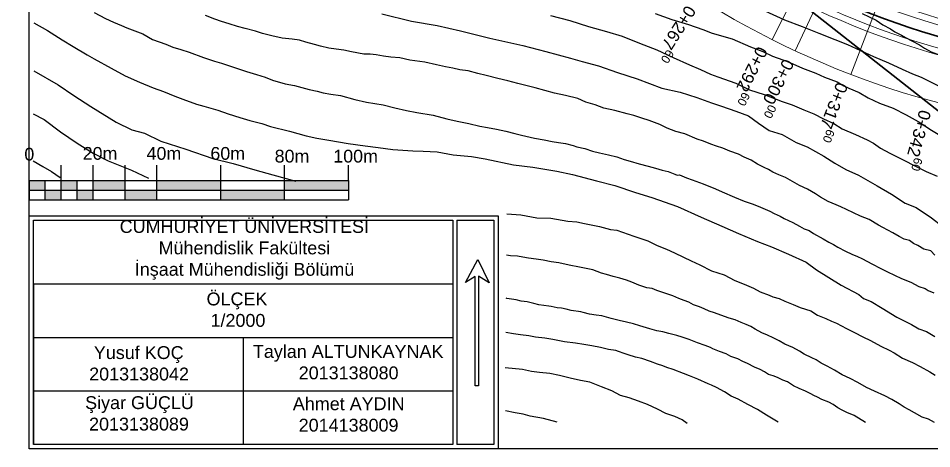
# Model space of a CAD drawing. Header units: millimetres. Extents: x 19067981 to 38137102, y 2652003 to 2652615.
# Drawn here: x 19068301.03 to 19068315.34, y 2652474.37 to 2652481.11 of the extents above; entities that cross this region are included whole.
import ezdxf

# ---------------------------------------------------------------- set-up
doc = ezdxf.new("R2010")
doc.units = ezdxf.units.MM
doc.layers.add('kurp', color=94, linetype='Continuous')
doc.layers.add('ÖLÇEK VE YÖN', color=114, linetype='Continuous')
doc.styles.get("Standard").update_dxf_attribs({"font": 'arial.ttf'})

# ---------------------------------------------------------------- blocks, each defined once
blk = doc.blocks.new('A$C1881271D')
h = blk.add_hatch(color=7)
h.paths.add_polyline_path([(0.342, 0.3), (0.092, 0.3), (0.092, 0.15), (0.342, 0.15)])
h.paths.add_polyline_path([(0.592, 0.15), (0.342, 0.15), (0.342, 0), (0.592, 0)])
h.paths.add_polyline_path([(0.842, 0.3), (0.592, 0.3), (0.592, 0.15), (0.842, 0.15)])
h.paths.add_polyline_path([(1.092, 0.15), (0.842, 0.15), (0.842, 0), (1.092, 0)])
h.paths.add_polyline_path([(1.592, 0.3), (1.092, 0.3), (1.092, 0.15), (1.592, 0.15)])
h.paths.add_polyline_path([(2.092, 0.15), (1.592, 0.15), (1.592, 0), (2.092, 0)])
h.paths.add_polyline_path([(3.092, 0.3), (2.092, 0.3), (2.092, 0.15), (3.092, 0.15)])
h.paths.add_polyline_path([(4.092, 0.15), (3.092, 0.15), (3.092, 0), (4.092, 0)])
h.paths.add_polyline_path([(5.092, 0.3), (4.092, 0.3), (4.092, 0.15), (5.092, 0.15)])
at = {"color": 7}
for p, q in [((0.092, 0.3), (0.092, 0.542)), ((0.592, 0), (0.592, 0.542)), ((1.092, 0), (1.092, 0.542)), ((1.592, 0), (1.592, 0.542)), ((2.092, 0), (2.092, 0.542)), ((3.092, 0), (3.092, 0.542)), ((4.092, 0), (4.092, 0.542)), ((5.092, 0.3), (5.092, 0.542)), ((0.092, 0.3), (0.092, 0)), ((0.092, 0.3), (1.092, 0.3)), ((0.342, 0), (0.342, 0.3)), ((0.842, 0), (0.842, 0.3)), ((1.092, 0.3), (2.092, 0.3)), ((2.092, 0.3), (3.092, 0.3)), ((3.092, 0.3), (4.092, 0.3)), ((4.092, 0.3), (5.092, 0.3)), ((5.092, 0.3), (5.092, 0)), ((0.092, 0.15), (0.592, 0.15)), ((0.592, 0.15), (1.092, 0.15)), ((1.092, 0.15), (2.092, 0.15)), ((2.092, 0.15), (3.092, 0.15)), ((3.092, 0.15), (4.092, 0.15)), ((4.092, 0.15), (5.092, 0.15)), ((0.092, 0), (1.092, 0)), ((1.092, 0), (2.092, 0)), ((2.092, 0), (3.092, 0)), ((3.092, 0), (4.092, 0)), ((4.092, 0), (5.092, 0))]:
    blk.add_line(p, q, dxfattribs=at)
at = {"color": 7, "char_height": 0.2, "width": 0.66286, "attachment_point": 1}
for s, insert in [('{\\fArial|b0|i0|c162|p34;0}', (0.015, 0.814)), ('{\\fArial|b0|i0|c162|p34;20m}', (0.929, 0.826)), ('{\\fArial|b0|i0|c162|p34;40m}', (1.929, 0.826)), ('{\\fArial|b0|i0|c162|p34;60m}', (2.929, 0.826)), ('{\\fArial|b0|i0|c162|p34;80m}', (3.936, 0.783)), ('{\\fArial|b0|i0|c162|p34;100m}', (4.854, 0.783))]:
    blk.add_mtext(s, dxfattribs=dict(at, insert=insert))

msp = doc.modelspace()

# ---------------------------------------------------------------- linework, layer by layer
at = {"color": 0, "lineweight": 25, "ltscale": 0.2}
for p, q in [((19068301.274, 2652476.952), (19068307.84, 2652476.952)), ((19068301.274, 2652476.952), (19068301.274, 2652476.552)), ((19068301.274, 2652476.952), (19068301.274, 2652474.438)), ((19068301.274, 2652476.114), (19068307.84, 2652476.114)), ((19068304.557, 2652476.114), (19068304.557, 2652474.438)), ((19068301.274, 2652475.276), (19068307.84, 2652475.276))]:
    msp.add_line(p, q, dxfattribs=at)
for points in [[(19068301.207, 2652494.584), (19068329.725, 2652494.584), (19068329.725, 2652474.371), (19068301.206, 2652474.371), (19068301.206, 2652494.584)], [(19068302.224, 2652481.2), (19068302.402, 2652481.106), (19068302.524, 2652481.053), (19068302.654, 2652480.999), (19068302.737, 2652480.964), (19068302.987, 2652480.869), (19068303.138, 2652480.78), (19068303.346, 2652480.704), (19068303.454, 2652480.661), (19068303.58, 2652480.622), (19068303.714, 2652480.583), (19068303.938, 2652480.5), (19068304.106, 2652480.442), (19068304.22, 2652480.407), (19068304.345, 2652480.369), (19068304.611, 2652480.278), (19068304.766, 2652480.231), (19068304.902, 2652480.189), (19068305.019, 2652480.142), (19068305.214, 2652480.087), (19068305.359, 2652480.058), (19068305.477, 2652480.026), (19068305.592, 2652479.995), (19068305.714, 2652479.973), (19068305.812, 2652479.946), (19068305.93, 2652479.921), (19068306.083, 2652479.903), (19068306.305, 2652479.841), (19068306.489, 2652479.798), (19068306.749, 2652479.759), (19068306.934, 2652479.708), (19068307.118, 2652479.669), (19068307.279, 2652479.636), (19068307.535, 2652479.594), (19068307.745, 2652479.535), (19068307.907, 2652479.5), (19068308.091, 2652479.464), (19068308.266, 2652479.422), (19068308.384, 2652479.401), (19068308.526, 2652479.373), (19068308.673, 2652479.343), (19068308.811, 2652479.306), (19068308.918, 2652479.28), (19068309.123, 2652479.237), (19068309.27, 2652479.206), (19068309.396, 2652479.183), (19068309.497, 2652479.168), (19068309.606, 2652479.153), (19068309.727, 2652479.119), (19068309.781, 2652479.101), (19068309.907, 2652479.073), (19068310.03, 2652479.029), (19068310.141, 2652479.006), (19068310.282, 2652478.971), (19068310.409, 2652478.943), (19068310.523, 2652478.898), (19068310.62, 2652478.873), (19068310.758, 2652478.831), (19068310.902, 2652478.795), (19068311.018, 2652478.766), (19068311.122, 2652478.731), (19068311.212, 2652478.711), (19068311.319, 2652478.67), (19068311.354, 2652478.654), (19068311.393, 2652478.658), (19068311.503, 2652478.613), (19068311.588, 2652478.583), (19068311.762, 2652478.518), (19068311.955, 2652478.44), (19068312.062, 2652478.395), (19068312.255, 2652478.313), (19068312.406, 2652478.246), (19068312.543, 2652478.199), (19068312.662, 2652478.152), (19068312.806, 2652478.093), (19068312.872, 2652478.056), (19068312.967, 2652478.015), (19068313.032, 2652477.977), (19068313.165, 2652477.913), (19068313.27, 2652477.854), (19068313.345, 2652477.815), (19068313.422, 2652477.786), (19068313.491, 2652477.742), (19068313.644, 2652477.658), (19068313.731, 2652477.607), (19068313.803, 2652477.567), (19068313.869, 2652477.529), (19068313.994, 2652477.464), (19068314.09, 2652477.418), (19068314.177, 2652477.381), (19068314.246, 2652477.35), (19068314.412, 2652477.262), (19068314.535, 2652477.201), (19068314.648, 2652477.143), (19068314.87, 2652477.037), (19068315.016, 2652476.978), (19068315.14, 2652476.914), (19068315.238, 2652476.881), (19068315.288, 2652476.848), (19068315.373, 2652476.813)], [(19068315.392, 2652477.4), (19068315.33, 2652477.47), (19068315.22, 2652477.498), (19068315.125, 2652477.553), (19068315.056, 2652477.586), (19068314.995, 2652477.63), (19068314.908, 2652477.655), (19068314.831, 2652477.697), (19068314.732, 2652477.75), (19068314.653, 2652477.793), (19068314.574, 2652477.835), (19068314.509, 2652477.87), (19068314.36, 2652477.96), (19068314.228, 2652478.013), (19068314.117, 2652478.064), (19068314.005, 2652478.118), (19068313.92, 2652478.159), (19068313.845, 2652478.189), (19068313.72, 2652478.244), (19068313.6, 2652478.313), (19068313.523, 2652478.364), (19068313.394, 2652478.434), (19068313.271, 2652478.495), (19068313.159, 2652478.555), (19068313.052, 2652478.616), (19068312.945, 2652478.661), (19068312.853, 2652478.703), (19068312.788, 2652478.742), (19068312.718, 2652478.774), (19068312.614, 2652478.827), (19068312.513, 2652478.89), (19068312.404, 2652478.935), (19068312.317, 2652478.984), (19068312.18, 2652479.031), (19068312.07, 2652479.08), (19068311.969, 2652479.11), (19068311.882, 2652479.142), (19068311.766, 2652479.185), (19068311.667, 2652479.217), (19068311.475, 2652479.302), (19068311.335, 2652479.341), (19068311.199, 2652479.389), (19068311.086, 2652479.446), (19068310.917, 2652479.511), (19068310.804, 2652479.546), (19068310.678, 2652479.588), (19068310.571, 2652479.613), (19068310.38, 2652479.666), (19068310.205, 2652479.705), (19068310.07, 2652479.756), (19068309.924, 2652479.798), (19068309.798, 2652479.857), (19068309.606, 2652479.902), (19068309.433, 2652479.94), (19068309.282, 2652479.981), (19068309.13, 2652480.023), (19068308.861, 2652480.088), (19068308.703, 2652480.134), (19068308.545, 2652480.171), (19068308.365, 2652480.215), (19068308.231, 2652480.248), (19068308.081, 2652480.288), (19068307.953, 2652480.305), (19068307.842, 2652480.329), (19068307.728, 2652480.349), (19068307.585, 2652480.382), (19068307.403, 2652480.422), (19068307.17, 2652480.458), (19068307.012, 2652480.491), (19068306.872, 2652480.505), (19068306.757, 2652480.521), (19068306.639, 2652480.537), (19068306.544, 2652480.549), (19068306.445, 2652480.55), (19068306.254, 2652480.586), (19068306.133, 2652480.612), (19068306.014, 2652480.628), (19068305.898, 2652480.642), (19068305.767, 2652480.677), (19068305.673, 2652480.699), (19068305.538, 2652480.736), (19068305.438, 2652480.768), (19068305.327, 2652480.786), (19068305.17, 2652480.8), (19068305.008, 2652480.835), (19068304.86, 2652480.873), (19068304.749, 2652480.91), (19068304.589, 2652480.95), (19068304.469, 2652480.981), (19068304.339, 2652481.023), (19068304.216, 2652481.062), (19068304.112, 2652481.1), (19068303.966, 2652481.153)], [(19068306.73, 2652481.182), (19068307.195, 2652481.069), (19068307.594, 2652481.001), (19068307.96, 2652480.915), (19068308.419, 2652480.802), (19068308.939, 2652480.688), (19068309.296, 2652480.59), (19068309.686, 2652480.485), (19068309.865, 2652480.435), (19068310.124, 2652480.367), (19068310.422, 2652480.262), (19068310.728, 2652480.161), (19068311.114, 2652480.02), (19068311.4, 2652479.955), (19068311.665, 2652479.869), (19068311.891, 2652479.788), (19068312.049, 2652479.738), (19068312.275, 2652479.657), (19068312.474, 2652479.583), (19068312.629, 2652479.47), (19068312.797, 2652479.356), (19068313, 2652479.29), (19068313.22, 2652479.168), (19068313.393, 2652479.097), (19068313.652, 2652478.954), (19068313.825, 2652478.844), (19068313.997, 2652478.743), (19068314.197, 2652478.654), (19068314.49, 2652478.488), (19068314.71, 2652478.36), (19068314.928, 2652478.215), (19068315.1, 2652478.149), (19068315.339, 2652477.989), (19068315.499, 2652477.861)], [(19068309.369, 2652481.154), (19068309.674, 2652481.079), (19068309.967, 2652480.982), (19068310.246, 2652480.904), (19068310.491, 2652480.832), (19068310.767, 2652480.722), (19068311.037, 2652480.617), (19068311.29, 2652480.497), (19068311.547, 2652480.383), (19068311.721, 2652480.311), (19068311.879, 2652480.237), (19068311.993, 2652480.195), (19068312.275, 2652480.097), (19068312.49, 2652479.992), (19068312.717, 2652479.916), (19068312.998, 2652479.811), (19068313.157, 2652479.757), (19068313.341, 2652479.676), (19068313.493, 2652479.617), (19068313.645, 2652479.539), (19068313.81, 2652479.463), (19068313.938, 2652479.383), (19068314.149, 2652479.294), (19068314.332, 2652479.21), (19068314.429, 2652479.158), (19068314.538, 2652479.078), (19068314.687, 2652479.001), (19068314.873, 2652478.907), (19068315.111, 2652478.783), (19068315.256, 2652478.714), (19068315.428, 2652478.638)], [(19068312.728, 2652481.23), (19068313.038, 2652481.09), (19068313.312, 2652480.982), (19068313.573, 2652480.877), (19068313.827, 2652480.778), (19068314.025, 2652480.699), (19068314.428, 2652480.512), (19068314.666, 2652480.412), (19068314.879, 2652480.313), (19068315.04, 2652480.243), (19068315.176, 2652480.188), (19068315.439, 2652480.057)], [(19068314.255, 2652481.186), (19068314.472, 2652481.08), (19068314.578, 2652481.009), (19068314.694, 2652480.946), (19068314.762, 2652480.902), (19068314.869, 2652480.846), (19068314.932, 2652480.811), (19068315.148, 2652480.694), (19068315.228, 2652480.644), (19068315.332, 2652480.589), (19068315.456, 2652480.539)], [(19068301.278, 2652480.288), (19068301.661, 2652480.069), (19068301.904, 2652479.902), (19068302.171, 2652479.729), (19068302.567, 2652479.484), (19068302.812, 2652479.363), (19068303.012, 2652479.313), (19068303.266, 2652479.185), (19068303.66, 2652479.063), (19068304.08, 2652478.917), (19068304.399, 2652478.839), (19068304.738, 2652478.739), (19068305.02, 2652478.659), (19068305.382, 2652478.563)], [(19068301.266, 2652479.614), (19068301.443, 2652479.528), (19068301.694, 2652479.333), (19068301.956, 2652479.154), (19068302.209, 2652478.998), (19068302.445, 2652478.882), (19068302.811, 2652478.733), (19068303.077, 2652478.606)], [(19068301.266, 2652478.879), (19068301.419, 2652478.792), (19068301.554, 2652478.713), (19068301.69, 2652478.618)], [(19068301.266, 2652478.879), (19068301.419, 2652478.792), (19068301.554, 2652478.713), (19068301.69, 2652478.618)], [(19068301.262, 2652478.02), (19068308.55, 2652478.02), (19068308.55, 2652474.371), (19068301.206, 2652474.371), (19068301.206, 2652478.02), (19068301.262, 2652478.02)], [(19068308.689, 2652478.049), (19068308.906, 2652478.033), (19068309.159, 2652477.988), (19068309.374, 2652477.982), (19068309.642, 2652477.935), (19068309.783, 2652477.923), (19068309.901, 2652477.898), (19068310.137, 2652477.851), (19068310.313, 2652477.804), (19068310.412, 2652477.792), (19068310.678, 2652477.698), (19068310.896, 2652477.626), (19068311.044, 2652477.552), (19068311.189, 2652477.495), (19068311.314, 2652477.438), (19068311.455, 2652477.37), (19068311.575, 2652477.314), (19068311.712, 2652477.253), (19068311.895, 2652477.156), (19068312.091, 2652477.092), (19068312.258, 2652477.007), (19068312.405, 2652476.95), (19068312.548, 2652476.888), (19068312.653, 2652476.827), (19068312.795, 2652476.776), (19068312.855, 2652476.748), (19068312.955, 2652476.721), (19068313.041, 2652476.681), (19068313.174, 2652476.632), (19068313.281, 2652476.582), (19068313.446, 2652476.528), (19068313.551, 2652476.46), (19068313.682, 2652476.408), (19068313.773, 2652476.368), (19068313.85, 2652476.336), (19068314.008, 2652476.255), (19068314.134, 2652476.191), (19068314.261, 2652476.124), (19068314.383, 2652476.064), (19068314.545, 2652475.977), (19068314.675, 2652475.913), (19068314.752, 2652475.873), (19068314.886, 2652475.788), (19068315.04, 2652475.72), (19068315.162, 2652475.657), (19068315.314, 2652475.574), (19068315.396, 2652475.524)], [(19068307.84, 2652474.438), (19068301.274, 2652474.438), (19068301.274, 2652477.952), (19068307.84, 2652477.952)], [(19068307.84, 2652477.952), (19068307.84, 2652474.438)], [(19068307.902, 2652477.952), (19068308.483, 2652477.952), (19068308.483, 2652474.438), (19068307.902, 2652474.438)], [(19068307.902, 2652477.952), (19068307.902, 2652474.438)], [(19068308.041, 2652476.975), (19068308.233, 2652477.332), (19068308.412, 2652476.967), (19068308.241, 2652477.071), (19068308.241, 2652475.355), (19068308.189, 2652475.355), (19068308.189, 2652477.07), (19068308.041, 2652476.975)], [(19068315.383, 2652474.782), (19068315.291, 2652474.832), (19068315.191, 2652474.866), (19068315.072, 2652474.934), (19068314.987, 2652474.982), (19068314.91, 2652475.023), (19068314.83, 2652475.073), (19068314.717, 2652475.142), (19068314.607, 2652475.198), (19068314.445, 2652475.275), (19068314.32, 2652475.328), (19068314.183, 2652475.408), (19068314.067, 2652475.471), (19068313.94, 2652475.53), (19068313.82, 2652475.6), (19068313.706, 2652475.663), (19068313.609, 2652475.712), (19068313.531, 2652475.762), (19068313.464, 2652475.794), (19068313.346, 2652475.853), (19068313.273, 2652475.897), (19068313.166, 2652475.957), (19068313.041, 2652476.009), (19068312.952, 2652476.063), (19068312.86, 2652476.11), (19068312.77, 2652476.149), (19068312.681, 2652476.185), (19068312.579, 2652476.242), (19068312.509, 2652476.286), (19068312.436, 2652476.317), (19068312.355, 2652476.348), (19068312.261, 2652476.389), (19068312.172, 2652476.415), (19068312.04, 2652476.46), (19068311.939, 2652476.499), (19068311.854, 2652476.526), (19068311.778, 2652476.56), (19068311.706, 2652476.592), (19068311.611, 2652476.624), (19068311.539, 2652476.665), (19068311.466, 2652476.691), (19068311.383, 2652476.726), (19068311.288, 2652476.767), (19068311.194, 2652476.796), (19068311.116, 2652476.821), (19068311.038, 2652476.848), (19068310.961, 2652476.878), (19068310.881, 2652476.892), (19068310.753, 2652476.934), (19068310.645, 2652476.98), (19068310.559, 2652477.013), (19068310.457, 2652477.04), (19068310.352, 2652477.07), (19068310.25, 2652477.098), (19068310.168, 2652477.118), (19068310.032, 2652477.173), (19068309.825, 2652477.216), (19068309.666, 2652477.247), (19068309.504, 2652477.281), (19068309.38, 2652477.298), (19068309.254, 2652477.322), (19068309.147, 2652477.339), (19068309.029, 2652477.357), (19068308.936, 2652477.37), (19068308.852, 2652477.384), (19068308.747, 2652477.394), (19068308.682, 2652477.402)], [(19068314.305, 2652474.784), (19068314.128, 2652474.889), (19068314.015, 2652474.94), (19068313.938, 2652474.975), (19068313.872, 2652475.012), (19068313.796, 2652475.066), (19068313.733, 2652475.1), (19068313.622, 2652475.144), (19068313.553, 2652475.178), (19068313.494, 2652475.207), (19068313.447, 2652475.233), (19068313.364, 2652475.272), (19068313.267, 2652475.316), (19068313.175, 2652475.357), (19068313.082, 2652475.417), (19068313.011, 2652475.444), (19068312.924, 2652475.484), (19068312.858, 2652475.512), (19068312.788, 2652475.536), (19068312.723, 2652475.576), (19068312.657, 2652475.61), (19068312.565, 2652475.647), (19068312.454, 2652475.706), (19068312.385, 2652475.738), (19068312.307, 2652475.778), (19068312.195, 2652475.814), (19068312.122, 2652475.856), (19068312.017, 2652475.893), (19068311.915, 2652475.934), (19068311.877, 2652475.955), (19068311.795, 2652475.988), (19068311.672, 2652476.028), (19068311.543, 2652476.08), (19068311.431, 2652476.119), (19068311.348, 2652476.142), (19068311.226, 2652476.176), (19068311.13, 2652476.203), (19068311.037, 2652476.218), (19068310.929, 2652476.246), (19068310.772, 2652476.297), (19068310.669, 2652476.325), (19068310.561, 2652476.354), (19068310.448, 2652476.379), (19068310.323, 2652476.411), (19068310.176, 2652476.451), (19068310.086, 2652476.464), (19068309.984, 2652476.48), (19068309.883, 2652476.506), (19068309.846, 2652476.516), (19068309.696, 2652476.535), (19068309.617, 2652476.556), (19068309.542, 2652476.573), (19068309.477, 2652476.58), (19068309.382, 2652476.597), (19068309.343, 2652476.603), (19068309.189, 2652476.625), (19068309.108, 2652476.646), (19068309.007, 2652476.669), (19068308.914, 2652476.684), (19068308.834, 2652476.702), (19068308.689, 2652476.724), (19068308.676, 2652476.727)], [(19068312.939, 2652474.785), (19068312.753, 2652474.897), (19068312.612, 2652474.986), (19068312.461, 2652475.066), (19068312.313, 2652475.149), (19068312.202, 2652475.196), (19068312.098, 2652475.262), (19068311.973, 2652475.329), (19068311.895, 2652475.366), (19068311.838, 2652475.387), (19068311.678, 2652475.462), (19068311.547, 2652475.512), (19068311.454, 2652475.547), (19068311.291, 2652475.612), (19068311.191, 2652475.645), (19068311.132, 2652475.667), (19068311.047, 2652475.696), (19068310.935, 2652475.737), (19068310.802, 2652475.783), (19068310.7, 2652475.806), (19068310.588, 2652475.839), (19068310.526, 2652475.862), (19068310.435, 2652475.896), (19068310.393, 2652475.909), (19068310.281, 2652475.927), (19068310.153, 2652475.955), (19068310.018, 2652475.981), (19068309.891, 2652476.003), (19068309.762, 2652476.022), (19068309.59, 2652476.045), (19068309.41, 2652476.083), (19068309.28, 2652476.101), (19068309.134, 2652476.119), (19068309.03, 2652476.139), (19068308.902, 2652476.156), (19068308.791, 2652476.171), (19068308.67, 2652476.189)], [(19068311.509, 2652474.766), (19068311.432, 2652474.821), (19068311.32, 2652474.877), (19068311.179, 2652474.923), (19068311.048, 2652474.989), (19068310.89, 2652475.061), (19068310.75, 2652475.116), (19068310.604, 2652475.166), (19068310.47, 2652475.203), (19068310.333, 2652475.277), (19068310.17, 2652475.341), (19068309.988, 2652475.411), (19068309.839, 2652475.441), (19068309.677, 2652475.476), (19068309.511, 2652475.52), (19068309.358, 2652475.548), (19068309.199, 2652475.567), (19068309.073, 2652475.581), (19068308.931, 2652475.613), (19068308.659, 2652475.639)], [(19068309.476, 2652474.787), (19068309.26, 2652474.846), (19068309.054, 2652474.881), (19068308.944, 2652474.912), (19068308.817, 2652474.935), (19068308.667, 2652474.965)], [(19068309.476, 2652474.787), (19068309.26, 2652474.846), (19068309.054, 2652474.881), (19068308.944, 2652474.912), (19068308.817, 2652474.935), (19068308.667, 2652474.965)]]:
    msp.add_lwpolyline(points)
at = {"color": 2, "lineweight": 35}
msp.add_lwpolyline([(19068311.187, 2652483.009), (19068317.099, 2652478.362)], dxfattribs=at)
at = {"color": 61}
for points in [[(19068311.013, 2652481.185), (19068311.269, 2652481.095), (19068311.532, 2652481.016), (19068311.756, 2652480.934), (19068311.902, 2652480.879), (19068312.216, 2652480.788), (19068312.503, 2652480.665), (19068312.699, 2652480.592), (19068312.85, 2652480.52), (19068313.011, 2652480.461), (19068313.119, 2652480.419), (19068313.32, 2652480.33), (19068313.529, 2652480.254), (19068313.665, 2652480.19), (19068313.86, 2652480.116), (19068313.964, 2652480.056), (19068314.046, 2652480.016), (19068314.204, 2652479.949), (19068314.349, 2652479.864), (19068314.523, 2652479.782), (19068314.739, 2652479.706), (19068314.942, 2652479.6), (19068315.129, 2652479.495), (19068315.336, 2652479.359), (19068315.538, 2652479.242)], [(19068301.277, 2652481.04), (19068301.495, 2652480.918), (19068301.721, 2652480.772), (19068301.895, 2652480.67), (19068302.115, 2652480.542), (19068302.222, 2652480.479), (19068302.49, 2652480.333), (19068302.71, 2652480.208), (19068302.932, 2652480.112), (19068303.146, 2652480.024), (19068303.309, 2652479.967), (19068303.485, 2652479.892), (19068303.613, 2652479.846), (19068303.828, 2652479.768), (19068303.941, 2652479.738), (19068304.163, 2652479.671), (19068304.322, 2652479.615), (19068304.504, 2652479.559), (19068304.661, 2652479.512), (19068304.85, 2652479.466), (19068304.986, 2652479.418), (19068305.283, 2652479.346), (19068305.545, 2652479.269), (19068305.71, 2652479.235), (19068305.899, 2652479.202), (19068306.202, 2652479.149), (19068306.468, 2652479.116), (19068306.671, 2652479.087), (19068306.9, 2652479.057), (19068307.213, 2652479.034), (19068307.376, 2652479.032), (19068307.594, 2652479.021), (19068307.844, 2652478.975), (19068308.133, 2652478.948), (19068308.346, 2652478.911), (19068308.789, 2652478.816), (19068309.093, 2652478.782), (19068309.468, 2652478.716), (19068309.717, 2652478.663), (19068310.093, 2652478.564), (19068310.378, 2652478.493), (19068310.7, 2652478.385), (19068310.958, 2652478.305), (19068311.361, 2652478.164), (19068311.732, 2652477.999), (19068312.057, 2652477.854), (19068312.318, 2652477.739), (19068312.611, 2652477.615), (19068312.831, 2652477.531), (19068313.101, 2652477.42), (19068313.373, 2652477.293), (19068313.539, 2652477.175), (19068313.923, 2652476.93), (19068314.201, 2652476.785), (19068314.272, 2652476.722), (19068314.394, 2652476.676), (19068314.568, 2652476.573), (19068314.798, 2652476.433), (19068315.023, 2652476.317), (19068315.141, 2652476.251), (19068315.258, 2652476.207), (19068315.393, 2652476.129)]]:
    msp.add_lwpolyline(points, dxfattribs=at)
at = {"color": 0, "lineweight": 25}
for p in [(19068301.274, 2652476.114), (19068301.274, 2652475.276)]:
    msp.add_point(p, dxfattribs=at)
at = {"layer": 'kurp', "color": 4, "lineweight": 5}
for p, q in [((19068312.842, 2652480.778), (19068313.742, 2652482.564)), ((19068313.202, 2652480.603), (19068314.048, 2652482.416)), ((19068314.076, 2652480.232), (19068314.792, 2652482.1))]:
    msp.add_line(p, q, dxfattribs=at)
at = {"layer": 'kurp', "lineweight": 0}
for points in [[(19068301.761, 2652490.639), (19068311.295, 2652483.146, 0.269039), (19068323.542, 2652481.414), (19068326.401, 2652482.574)], [(19068301.823, 2652490.718), (19068311.357, 2652483.225, 0.269039), (19068323.504, 2652481.507), (19068326.363, 2652482.666)], [(19068301.545, 2652490.364), (19068311.079, 2652482.871, 0.269039), (19068323.673, 2652481.09), (19068326.532, 2652482.249)], [(19068301.483, 2652490.286), (19068311.017, 2652482.792, 0.269039), (19068323.711, 2652480.997), (19068326.57, 2652482.157)]]:
    msp.add_lwpolyline(points, format="xyb", dxfattribs=at)
at = {"layer": 'kurp', "color": 5, "lineweight": 0}
msp.add_lwpolyline([(19068301.035, 2652489.716), (19068310.569, 2652482.222, 0.269039), (19068323.983, 2652480.325), (19068326.842, 2652481.485)], format="xyb", dxfattribs=at)
at = {"layer": 'kurp', "lineweight": 35}
msp.add_arc((19068318.912, 2652492.839), 12.502, 231.8367, 292.0628, dxfattribs=at)

# ---------------------------------------------------------------- block references
at = {"layer": 'ÖLÇEK VE YÖN'}
msp.add_blockref('A$C1881271D', (19068301.115, 2652478.27), dxfattribs=at)

# ---------------------------------------------------------------- texts
at = {"color": 0, "lineweight": 25, "ltscale": 0.2, "char_height": 0.20127, "attachment_point": 1}
for s, width, insert in [('\\pi1.3491;CUMHURİYET ÜNİVERSİTESİ\\P\\pi1.9593;Mühendislik Fakültesi\\P\\pi1.5862;İnşaat Mühendisliği Bölümü', 6.56651, (19068301.274, 2652477.952)), ('\\pi1.1721;ÖLÇEK\\P\\pi1.2337;1/2000', 3.28325, (19068302.812, 2652476.817)), ('\\pi0.15289;Taylan ALTUNKAYNAK\\P\\pi0.87059;2013138080', 3.28325, (19068304.557, 2652475.995)), ('\\pi0.94438;Yusuf KOÇ\\P\\pi0.87127;2013138042', 3.28325, (19068301.274, 2652475.977)), ('\\pi0.80778;Şiyar GÜÇLÜ\\P\\pi0.87004;2013138089', 3.28325, (19068301.274, 2652475.193)), ('\\pi0.77812;Ahmet AYDIN\\P\\pi0.87004;2014138009', 3.28325, (19068304.557, 2652475.176))]:
    msp.add_mtext_dynamic_manual_height_columns(s, width=width, gutter_width=1.006, heights=[0], dxfattribs=dict(at, insert=insert))
at = {"layer": 'kurp', "color": 0, "lineweight": 0, "ltscale": 0.2, "char_height": 0.19, "attachment_point": 5}
for s, insert, rotation in [('\\A1;0+267{\\H0.7x;\\S60^ ;}', (19068311.351, 2652480.861), 237.5595), ('\\A1;0+292{\\H0.7x;\\S60^ ;}', (19068312.51, 2652480.206), 243.2845), ('\\A1;0+300{\\H0.7x;\\S00^ ;}', (19068312.923, 2652480.011), 243.2845), ('\\A1;0+317{\\H0.7x;\\S60^ ;}', (19068313.804, 2652479.636), 249.0095), ('\\A1;0+342{\\H0.7x;\\S60^ ;}', (19068315.148, 2652479.199), 254.7344), ('\\A1;0+342{\\H0.7x;\\S60^ ;}', (19068315.148, 2652479.199), 254.7344)]:
    msp.add_mtext(s, dxfattribs=dict(at, insert=insert, rotation=rotation))

doc.saveas('drawing.dxf')
